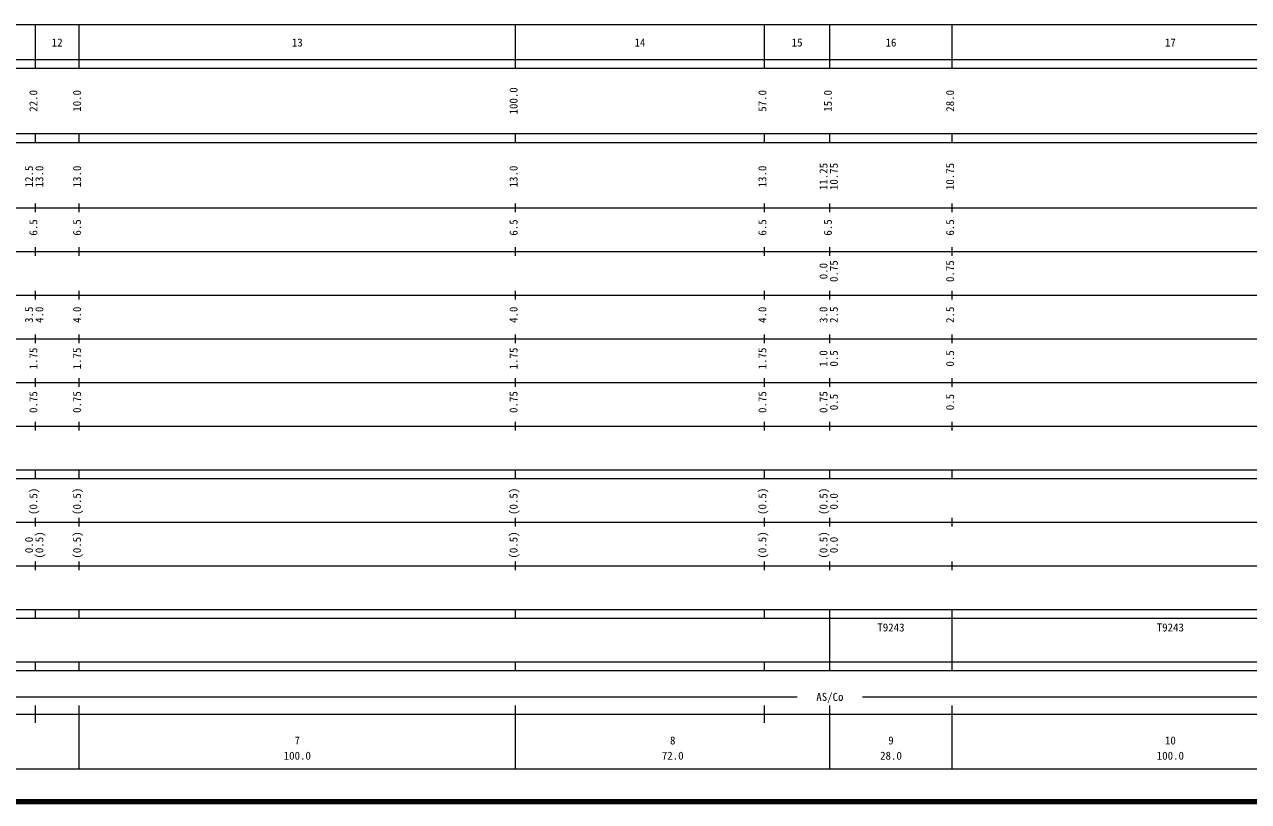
# Model space of a CAD drawing. Units: millimetres, scale not verified. Extents: x 40004 to 680061, y 20002 to 380034.
# Drawn here: x 255528 to 535951, y 20002 to 198018 of the extents above; entities that cross this region are included whole.
import ezdxf
from ezdxf.enums import TextEntityAlignment as Align

# ---------------------------------------------------------------- set-up
doc = ezdxf.new("R2010")
doc.units = ezdxf.units.MM
doc.header["$LTSCALE"] = 1000.09
doc.layers.add('M-TTL', color=2, linetype='Continuous', lineweight=140)
doc.layers.add('M-TTL-BAND', color=7, linetype='Continuous', lineweight=13)
doc.styles.add('ＭＳ ゴシック', font='')
doc.styles.get('ＭＳ ゴシック').set_extended_font_data('MS Gothic')

msp = doc.modelspace()

# ---------------------------------------------------------------- linework, layer by layer
at = {"layer": 'M-TTL'}
msp.add_line((40004, 20002), (680061, 20002), dxfattribs=at)
at = {"layer": 'M-TTL-BAND'}
for p, q in [((68006, 198018), (579052, 198018)), ((258023, 188017), (258023, 198018)), ((268024, 188017), (268024, 198018)), ((368033, 188017), (368033, 198018)), ((425038, 188017), (425038, 198018)), ((440039, 188017), (440039, 198018)), ((468042, 188017), (468042, 198018)), ((40004, 190017), (579052, 190017)), ((40004, 188017), (579052, 188017)), ((40004, 173015), (579052, 173015)), ((258023, 171015), (258023, 173015)), ((268024, 171015), (268024, 173015)), ((368033, 171015), (368033, 173015)), ((425038, 171015), (425038, 173015)), ((440039, 171015), (440039, 173015)), ((468042, 171015), (468042, 173015)), ((40004, 171015), (579052, 171015)), ((40004, 156014), (579052, 156014)), ((258023, 155014), (258023, 157014)), ((268024, 155014), (268024, 157014)), ((368033, 155014), (368033, 157014)), ((425038, 155014), (425038, 157014)), ((440039, 155014), (440039, 157014)), ((468042, 155014), (468042, 157014)), ((46004, 146013), (579052, 146013)), ((258023, 145013), (258023, 147013)), ((268024, 145013), (268024, 147013)), ((368033, 145013), (368033, 147013)), ((425038, 145013), (425038, 147013)), ((440039, 145013), (440039, 147013)), ((468042, 145013), (468042, 147013)), ((52005, 136012), (579052, 136012)), ((258023, 135012), (258023, 137012)), ((268024, 135012), (268024, 137012)), ((368033, 135012), (368033, 137012)), ((425038, 135012), (425038, 137012)), ((440039, 135012), (440039, 137012)), ((468042, 135012), (468042, 137012)), ((258023, 125011), (258023, 127011)), ((268024, 125011), (268024, 127011)), ((368033, 125011), (368033, 127011)), ((425038, 125011), (425038, 127011)), ((440039, 125011), (440039, 127011)), ((468042, 125011), (468042, 127011)), ((46004, 126011), (579052, 126011)), ((52005, 116010), (579052, 116010)), ((258023, 115010), (258023, 117010)), ((268024, 115010), (268024, 117010)), ((368033, 115010), (368033, 117010)), ((425038, 115010), (425038, 117010)), ((440039, 115010), (440039, 117010)), ((468042, 115010), (468042, 117010)), ((258023, 105009), (258023, 107010)), ((268024, 105009), (268024, 107010)), ((368033, 105009), (368033, 107010)), ((425038, 105009), (425038, 107010)), ((440039, 105009), (440039, 107010)), ((468042, 105009), (468042, 107010)), ((46004, 106009), (579052, 106009)), ((40004, 96009), (579052, 96009)), ((258023, 94008), (258023, 96009)), ((268024, 94008), (268024, 96009)), ((368033, 94008), (368033, 96009)), ((425038, 94008), (425038, 96009)), ((440039, 94008), (440039, 96009)), ((468042, 94008), (468042, 96009)), ((40004, 94008), (579052, 94008)), ((258023, 83007), (258023, 85008)), ((268024, 83007), (268024, 85008)), ((368033, 83007), (368033, 85008)), ((425038, 83007), (425038, 85008)), ((440039, 83007), (440039, 85008)), ((468042, 83007), (468042, 85008)), ((49004, 84007), (579052, 84007)), ((40004, 74007), (579052, 74007)), ((258023, 73007), (258023, 75007)), ((268024, 73007), (268024, 75007)), ((368033, 73007), (368033, 75007)), ((425038, 73007), (425038, 75007)), ((440039, 73007), (440039, 75007)), ((468042, 73007), (468042, 75007)), ((40004, 64006), (579052, 64006)), ((40004, 62006), (579052, 62006)), ((258023, 62006), (258023, 64006)), ((268024, 62006), (268024, 64006)), ((368033, 62006), (368033, 64006)), ((425038, 62006), (425038, 64006)), ((440039, 62006), (440039, 64006)), ((440039, 52005), (440039, 62006)), ((468042, 62006), (468042, 64006)), ((468042, 52005), (468042, 62006)), ((468042, 52005), (468042, 62006)), ((40004, 52005), (579052, 52005)), ((258023, 50004), (258023, 52005)), ((268024, 50004), (268024, 52005)), ((368033, 50004), (368033, 52005)), ((425038, 50004), (425038, 52005)), ((440039, 50004), (440039, 52005)), ((468042, 50004), (468042, 52005)), ((40004, 50004), (579052, 50004)), ((71006, 44004), (432539, 44004)), ((447540, 44004), (565051, 44004)), ((40004, 40004), (579052, 40004)), ((258023, 38003), (258023, 42004)), ((268024, 27502), (268024, 42004)), ((368033, 27502), (368033, 42004)), ((425038, 38003), (425038, 42004)), ((440039, 27502), (440039, 42004)), ((468042, 27502), (468042, 42004)), ((68006, 27502), (579052, 27502))]:
    msp.add_line(p, q, dxfattribs=at)

# ---------------------------------------------------------------- texts
at = {"layer": 'M-TTL-BAND', "style": 'ＭＳ ゴシック'}
for s, p in [('12', (263024, 192422)), ('13', (318028, 192422)), ('14', (396535, 192422)), ('15', (432539, 192422)), ('16', (454041, 192422)), ('17', (518046, 192422)), ('AS/Co', (440039, 42504)), ('7', (318028, 32526)), ('8', (404036, 32526)), ('9', (454041, 32526)), ('10', (518046, 32526)), ('100.0', (318028, 29036)), ('72.0', (404036, 29036)), ('28.0', (454041, 29036)), ('100.0', (518046, 29036))]:
    msp.add_text(s, height=1833, dxfattribs=at).set_placement(p, align=Align.BOTTOM_CENTER)
for s, p in [('22.0', (259023, 180516)), ('10.0', (269024, 180516)), ('100.0', (369033, 180516)), ('57.0', (426038, 180516)), ('15.0', (441039, 180516)), ('28.0', (469042, 180516)), ('12.5', (258023, 163189)), ('13.0', (260393, 163189)), ('13.0', (269024, 163189)), ('13.0', (369033, 163189)), ('13.0', (426038, 163189)), ('11.25', (440039, 163189)), ('10.75', (442410, 163189)), ('10.75', (469042, 163189)), ('6.5', (259023, 151514)), ('6.5', (269024, 151514)), ('6.5', (369033, 151514)), ('6.5', (426038, 151514)), ('6.5', (441039, 151514)), ('6.5', (469042, 151514)), ('0.0', (440039, 141513)), ('0.75', (442410, 141513)), ('0.75', (469042, 141513)), ('3.5', (258023, 131512)), ('4.0', (260393, 131512)), ('4.0', (269024, 131512)), ('4.0', (369033, 131512)), ('4.0', (426038, 131512)), ('3.0', (440039, 131512)), ('2.5', (442410, 131512)), ('2.5', (469042, 131512)), ('1.75', (259023, 121511)), ('1.75', (269024, 121511)), ('1.75', (369033, 121511)), ('1.75', (426038, 121511)), ('1.0', (440039, 121511)), ('0.5', (442410, 121511)), ('0.5', (469042, 121511)), ('0.75', (259023, 111510)), ('0.75', (269024, 111510)), ('0.75', (369033, 111510)), ('0.75', (426038, 111510)), ('0.75', (440039, 111510)), ('0.5', (442410, 111510)), ('0.5', (469042, 111510)), ('(0.5)', (259023, 88772)), ('(0.5)', (269024, 88772)), ('(0.5)', (369033, 88772)), ('(0.5)', (426038, 88772)), ('(0.5)', (440039, 88772)), ('0.0', (442410, 88772)), ('(0.5)', (260393, 78771)), ('(0.5)', (269024, 78771)), ('(0.5)', (369033, 78771)), ('(0.5)', (426038, 78771)), ('(0.5)', (440039, 78771)), ('0.0', (258023, 78771)), ('0.0', (442410, 78771))]:
    msp.add_text(s, height=1833, rotation=90, dxfattribs=at).set_placement(p, align=Align.BOTTOM_CENTER)
for p in [(450915, 58410), (514921, 58410)]:
    msp.add_text('T9243', height=1833, dxfattribs=at).set_placement(p, align=Align.BOTTOM_LEFT)

doc.saveas('drawing.dxf')
